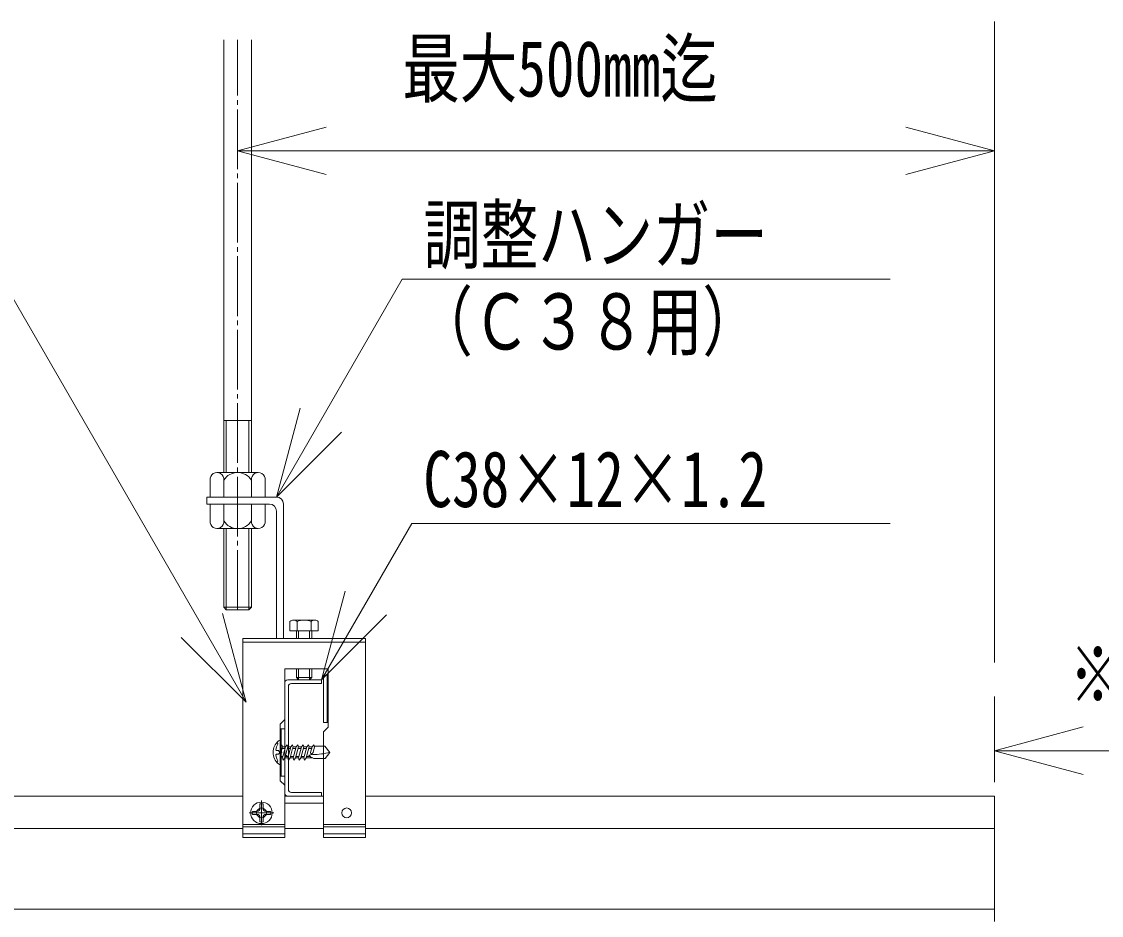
# Model space of a CAD drawing. Units: millimetres, scale not verified. Extents: x -205 to 205, y -142 to 142.
# Drawn here: x 53.14 to 88.41, y 53.38 to 82.58 of the extents above; entities that cross this region are included whole.
import ezdxf
from ezdxf.enums import TextEntityAlignment as Align

# ---------------------------------------------------------------- set-up
doc = ezdxf.new("R2010")
doc.units = ezdxf.units.MM
doc.header["$LTSCALE"] = 0.25
doc.linetypes.add('USER3', pattern=[9.6, 7.8, -0.6, 0.6, -0.6])
doc.layers.add('0-1_0-0 基本', color=7, linetype='Continuous', lineweight=18)
doc.layers.add('0-3_0-2 インサート', color=7, linetype='Continuous', lineweight=18)
doc.styles.add('ＭＳ ゴシック', font='')
doc.styles.get('ＭＳ ゴシック').set_extended_font_data('MS Gothic')

msp = doc.modelspace()

# ---------------------------------------------------------------- linework, layer by layer
at = {"layer": '0-1_0-0 基本'}
for p, q in [((59.7485, 69.5488), (59.7485, 81.9799)), ((60.6485, 69.5488), (60.6485, 81.9799)), ((60.5695, 69.5488), (59.7495, 69.5488)), ((59.7495, 69.5488), (59.7495, 67.8485)), ((59.8295, 69.5488), (59.8295, 67.8485)), ((60.5695, 69.5488), (60.6495, 69.5488)), ((60.5695, 69.5488), (60.5695, 67.8485)), ((60.6495, 69.5488), (60.6495, 67.8485)), ((59.5245, 67.8485), (60.8745, 67.8485)), ((59.2995, 67.646), (59.2995, 67.0485)), ((59.7495, 67.5985), (59.7495, 67.0485)), ((60.6495, 67.5985), (60.6495, 67.0485)), ((61.0995, 67.646), (61.0995, 67.0485)), ((59.1995, 67.0485), (59.1995, 66.8185)), ((61.4695, 67.0485), (59.1995, 67.0485)), ((59.1995, 66.8185), (61.2395, 66.8185)), ((59.2995, 66.221), (59.2995, 66.8185)), ((59.7495, 66.2685), (59.7495, 66.8185)), ((60.6495, 66.2685), (60.6495, 66.8185)), ((61.0995, 66.221), (61.0995, 66.8185)), ((61.6995, 62.4299), (61.6995, 66.8185)), ((61.4695, 66.5885), (61.4695, 62.4299)), ((59.5245, 66.0185), (60.8745, 66.0185)), ((59.7495, 63.4518), (59.7495, 66.0185)), ((59.8295, 63.3618), (59.8295, 66.0185)), ((60.5695, 63.3618), (60.5695, 66.0185)), ((60.6495, 63.4518), (60.6495, 66.0185)), ((59.7495, 63.4518), (60.6495, 63.4518)), ((60.5695, 63.3618), (60.6495, 63.4518)), ((62.0261, 63.0299), (62.7189, 63.0299)), ((62.1416, 62.9799), (62.1416, 62.6799)), ((62.6034, 62.9799), (62.6034, 62.6799)), ((62.8344, 62.9799), (62.8344, 62.6799)), ((62.3725, 62.4299), (60.3725, 62.4299)), ((60.3725, 62.4299), (60.3725, 55.9299)), ((62.1225, 62.6799), (62.1225, 62.4299)), ((62.1925, 62.6799), (62.1925, 62.4299)), ((62.3725, 62.4299), (64.3725, 62.4299)), ((62.5525, 62.6799), (62.5525, 62.4299)), ((62.6225, 62.6799), (62.6225, 62.4299)), ((64.3725, 62.4299), (64.3725, 55.9299)), ((62.3725, 62.3099), (60.3725, 62.3099)), ((62.3725, 62.3099), (64.3725, 62.3099)), ((61.7375, 61.4299), (62.3725, 61.4299)), ((62.1225, 61.4299), (62.1225, 61.1499)), ((62.1925, 61.4299), (62.1925, 61.0799)), ((63.1575, 61.4299), (62.3725, 61.4299)), ((62.5525, 61.4299), (62.5525, 61.0799)), ((63.1575, 59.5299), (63.1575, 61.4299)), ((61.8373, 61.0774), (62.9373, 61.0774)), ((62.1925, 61.0799), (62.1225, 61.1499)), ((62.1925, 61.2658), (62.1925, 61.0799)), ((62.5525, 61.2658), (62.5525, 61.0799)), ((62.5525, 61.0799), (62.6225, 61.1499)), ((63.1575, 61.2299), (63.0075, 61.2299)), ((63.0075, 59.6799), (63.0075, 61.2299)), ((63.1275, 59.6799), (63.1275, 61.2299)), ((61.7373, 57.3774), (61.7373, 60.9774)), ((61.8573, 57.4974), (61.8573, 60.8574)), ((61.5875, 57.7799), (61.5875, 59.6299)), ((63.0075, 59.6799), (63.1575, 59.6799)), ((61.5875, 59.4799), (61.7375, 59.4799)), ((61.6175, 57.9299), (61.6175, 59.4799)), ((61.7375, 57.9299), (61.7375, 59.4799)), ((63.1575, 59.5299), (63.0075, 59.3799)), ((63.0075, 59.3799), (63.0075, 55.9299)), ((61.6175, 58.3161), (61.6175, 59.0937)), ((61.6426, 58.9549), (61.6175, 58.924)), ((61.6621, 58.8831), (61.6426, 58.9549)), ((61.8175, 58.9549), (61.7595, 58.8831)), ((61.8371, 58.8831), (61.8175, 58.9549)), ((61.9974, 58.9365), (61.9924, 58.9549)), ((62.012, 58.8831), (61.9974, 58.9365)), ((62.1674, 58.9549), (62.1093, 58.8831)), ((62.187, 58.8831), (62.1674, 58.9549)), ((62.3424, 58.9549), (62.2843, 58.8831)), ((62.3619, 58.8831), (62.3424, 58.9549)), ((62.5173, 58.9549), (62.4593, 58.8831)), ((62.5369, 58.8831), (62.5173, 58.9549)), ((62.6922, 58.9549), (62.6342, 58.8831)), ((62.7118, 58.8831), (62.6922, 58.9549)), ((62.7075, 58.9091), (63.054, 58.9091)), ((63.054, 58.9091), (63.2171, 58.7049)), ((61.5306, 58.7649), (61.4634, 58.7649)), ((61.5306, 58.6449), (61.4634, 58.6449)), ((61.6621, 58.8831), (61.6175, 58.7166)), ((61.6175, 58.7299), (61.6425, 58.7049)), ((61.6175, 58.6799), (61.6425, 58.7049)), ((61.6762, 58.5725), (61.6175, 58.5725)), ((61.7472, 58.8374), (61.6499, 58.8374)), ((61.7595, 58.8831), (61.6621, 58.8831)), ((61.7595, 58.8831), (61.664, 58.5267)), ((61.8371, 58.8831), (61.7416, 58.5267)), ((61.8512, 58.5725), (61.7538, 58.5725)), ((61.8175, 58.6049), (61.7675, 58.6049)), ((61.9221, 58.8374), (61.8248, 58.8374)), ((61.9344, 58.8831), (61.8371, 58.8831)), ((61.9974, 58.8286), (61.9165, 58.5267)), ((61.9974, 58.5725), (61.9288, 58.5725)), ((62.0261, 58.5725), (61.9974, 58.5725)), ((62.0971, 58.8374), (61.9997, 58.8374)), ((62.012, 58.8831), (62.0042, 58.854)), ((62.1093, 58.8831), (62.012, 58.8831)), ((62.1093, 58.8831), (62.0138, 58.5267)), ((62.187, 58.8831), (62.0915, 58.5267)), ((62.2011, 58.5725), (62.1038, 58.5725)), ((62.272, 58.8374), (62.1747, 58.8374)), ((62.2843, 58.8831), (62.187, 58.8831)), ((62.2843, 58.8831), (62.1888, 58.5267)), ((62.3619, 58.8831), (62.2664, 58.5267)), ((62.376, 58.5725), (62.2787, 58.5725)), ((62.447, 58.8374), (62.3496, 58.8374)), ((62.4593, 58.8831), (62.3619, 58.8831)), ((62.4593, 58.8831), (62.3638, 58.5267)), ((62.5369, 58.8831), (62.4414, 58.5267)), ((62.57, 58.5724), (62.4536, 58.5725)), ((62.622, 58.8374), (62.5246, 58.8374)), ((62.5247, 58.6154), (62.6567, 58.6395)), ((62.6342, 58.8831), (62.5369, 58.8831)), ((62.6342, 58.8831), (62.5863, 58.7044)), ((62.6059, 58.6327), (62.5863, 58.7044)), ((62.664, 58.7044), (62.6059, 58.6327)), ((62.7118, 58.8831), (62.664, 58.7044)), ((63.062, 58.5067), (63.2169, 58.7049)), ((61.664, 58.5267), (61.6175, 58.5267)), ((61.6835, 58.455), (61.664, 58.5267)), ((61.7416, 58.5267), (61.6835, 58.455)), ((61.8389, 58.5267), (61.7416, 58.5267)), ((61.8585, 58.455), (61.8389, 58.5267)), ((61.9165, 58.5267), (61.8585, 58.455)), ((61.9974, 58.5267), (61.9165, 58.5267)), ((62.0138, 58.5267), (61.9997, 58.5267)), ((62.0334, 58.455), (62.0138, 58.5267)), ((62.0915, 58.5267), (62.0334, 58.455)), ((62.1888, 58.5267), (62.0915, 58.5267)), ((62.2084, 58.455), (62.1888, 58.5267)), ((62.2664, 58.5267), (62.2084, 58.455)), ((62.3638, 58.5267), (62.2664, 58.5267)), ((62.3834, 58.455), (62.3638, 58.5267)), ((62.4414, 58.5267), (62.3834, 58.455)), ((62.6524, 58.5267), (62.4414, 58.5267)), ((62.695, 58.5067), (63.062, 58.5067)), ((61.5875, 57.9299), (61.7375, 57.9299)), ((61.5875, 57.7799), (61.7375, 57.6299)), ((61.7375, 57.6299), (61.7375, 55.9299)), ((18.2725, 57.2799), (60.3725, 57.2799)), ((61.7375, 57.2799), (63.0075, 57.2799)), ((61.9573, 57.3974), (62.9373, 57.3974)), ((64.3725, 57.2799), (84.9225, 57.2799)), ((84.9225, 57.2799), (84.9225, 53.1799)), ((60.93, 56.8799), (60.93, 57.0257)), ((60.98, 56.3299), (60.98, 57.1299)), ((61.03, 56.8799), (61.03, 57.0257)), ((61.7375, 57.0485), (63.0075, 57.0485)), ((61.38, 56.7299), (60.58, 56.7299)), ((60.83, 56.7799), (60.6842, 56.7799)), ((60.83, 56.6799), (60.6842, 56.6799)), ((60.93, 56.4341), (60.93, 56.5799)), ((61.03, 56.4341), (61.03, 56.5799)), ((61.2758, 56.7799), (61.13, 56.7799)), ((61.2758, 56.6799), (61.13, 56.6799)), ((18.2725, 56.2199), (60.3725, 56.2199)), ((60.3725, 56.3517), (61.7375, 56.3517)), ((60.3725, 56.2746), (61.7375, 56.2746)), ((61.7375, 56.2199), (63.0075, 56.2199)), ((64.3725, 56.3517), (63.0075, 56.3517)), ((64.3725, 56.2746), (63.0075, 56.2746)), ((64.3725, 56.3517), (63.1725, 56.3517)), ((64.3725, 56.2746), (63.1725, 56.2746)), ((64.3725, 56.2199), (84.9225, 56.2199)), ((60.3725, 56.0499), (61.7375, 56.0499)), ((60.3725, 55.9299), (61.7375, 55.9299)), ((64.3725, 56.0499), (63.0075, 56.0499)), ((64.3725, 55.9299), (63.0075, 55.9299)), ((64.3725, 56.0499), (63.1725, 56.0499)), ((64.3725, 55.9299), (63.1725, 55.9299)), ((19.8825, 53.5799), (84.9225, 53.5799))]:
    msp.add_line(p, q, dxfattribs=at)
at = {"layer": '0-1_0-0 基本', "color": 4, "linetype": 'USER3'}
msp.add_line((60.1995, 63.3618), (60.1995, 81.9799), dxfattribs=at)
at = {"layer": '0-1_0-0 基本'}
for points in [[(59.7495, 63.4518), (59.8295, 63.3618), (60.5695, 63.3618)], [(61.9106, 62.9799), (61.9106, 62.6799), (62.8344, 62.6799)], [(61.5875, 59.6299), (61.7375, 59.7799), (61.7375, 61.4299)], [(62.6225, 61.4299), (62.6225, 61.1499), (62.1225, 61.1499)], [(61.9573, 60.9574), (62.9373, 60.9574), (62.9373, 61.0774)], [(61.9924, 58.9549), (61.9344, 58.8831), (61.8389, 58.5267)], [(62.5247, 58.6154), (62.5849, 58.5583), (62.695, 58.5067)], [(61.8373, 57.2774), (62.9373, 57.2774), (62.9373, 57.3974)]]:
    msp.add_lwpolyline(points, dxfattribs=at)
for centre, radius in [((60.98, 56.7299), 0.35), ((60.98, 56.7299), 0.16), ((63.765, 56.7299), 0.16)]:
    msp.add_circle(centre, radius, dxfattribs=at)
for centre, radius, start, end in [((59.5245, 67.6223), 0.2263, 353.97442, 186.02558), ((60.1995, 67.3185), 0.53, 31.89079, 148.10921), ((60.8745, 67.6223), 0.2263, 353.97442, 186.02558), ((61.4695, 66.8185), 0.23, 0, 90), ((61.2395, 66.5885), 0.23, 0, 90), ((59.5245, 66.2448), 0.2263, 173.97442, 6.02558), ((60.1995, 66.5485), 0.53, 211.89079, 328.10921), ((60.8745, 66.2448), 0.2263, 173.97442, 6.02558), ((62.0261, 62.8716), 0.1583, 43.17355, 136.82645), ((62.3725, 62.4716), 0.5583, 65.5673, 114.4327), ((62.7189, 62.8716), 0.1583, 43.17355, 136.82645), ((61.8373, 60.9774), 0.1, 90, 180), ((61.9573, 60.8574), 0.1, 90, 180), ((61.8618, 58.7049), 0.4999, 131.52902, 179.99995), ((61.9947, 58.7049), 0.5498, 150.07637, 171.66556), ((61.4752, 58.9826), 0.0431, 355.48814, 85.86568), ((61.6059, 58.9753), 0.1284, 89.82111, 126.01746), ((61.6059, 59.092), 0.0117, 8.18623, 90.98085), ((61.8618, 58.7049), 0.4999, 179.99995, 228.47899), ((61.4887, 58.7951), 0.0394, 195.35164, 229.88438), ((61.4887, 58.6148), 0.0394, 130.10379, 164.64825), ((61.9947, 58.7049), 0.5498, 188.33369, 209.92578), ((61.4948, 58.7049), 0.0699, 300.81566, 59.18424), ((62.6915, 60.7741), 2.1348, 269.06783, 284.2543), ((61.4752, 58.4273), 0.0431, 274.13362, 4.47853), ((61.6059, 58.4346), 0.1284, 234.00873, 270.08937), ((61.6059, 58.3179), 0.0117, 269.02011, 351.38429), ((61.9573, 57.4974), 0.1, 180, 270), ((61.8373, 57.3774), 0.1, 180, 270), ((60.83, 56.8799), 0.1, 270, 0), ((60.98, 56.7299), 0.3, 80.40593, 99.59407), ((61.13, 56.8799), 0.1, 180, 270), ((60.98, 56.7299), 0.3, 170.40593, 189.59407), ((60.83, 56.5799), 0.1, 0, 90), ((60.98, 56.7299), 0.3, 260.40593, 279.59407), ((61.13, 56.5799), 0.1, 90, 180), ((60.98, 56.7299), 0.3, 350.40593, 9.59407)]:
    msp.add_arc(centre, radius, start, end, dxfattribs=at)
at = {"layer": '0-3_0-2 インサート'}
for p, q in [((84.9225, 61.6427), (84.9225, 82.5799)), ((60.1995, 78.3579), (63.0972, 79.1343)), ((84.9225, 78.3579), (82.0247, 79.1343)), ((60.1995, 78.3579), (84.9225, 78.3579)), ((60.1995, 78.3579), (63.0972, 77.5814)), ((84.9225, 78.3579), (82.0247, 77.5814)), ((60.4813, 60.3424), (50.8332, 77.0534)), ((61.4695, 67.0485), (65.5779, 74.1645)), ((81.5142, 74.1645), (65.5779, 74.1645)), ((61.4695, 67.0485), (62.2459, 69.9463)), ((61.4695, 67.0485), (63.5908, 69.1699)), ((62.9373, 61.0774), (65.8856, 66.184)), ((81.5142, 66.184), (65.8856, 66.184)), ((62.9373, 61.0774), (63.7138, 63.9752)), ((60.4813, 60.3424), (59.7048, 63.2402)), ((62.9373, 61.0774), (65.0586, 63.1988)), ((60.4813, 60.3424), (58.36, 62.4638)), ((84.9225, 60.5359), (84.9225, 57.7296)), ((84.9225, 58.7589), (87.8203, 59.5354)), ((84.9225, 58.7589), (92.0498, 58.7589)), ((84.9225, 58.7589), (87.8203, 57.9825))]:
    msp.add_line(p, q, dxfattribs=at)

# ---------------------------------------------------------------- texts
at = {"layer": '0-3_0-2 インサート', "style": 'ＭＳ ゴシック', "width": 0.75}
for s, p in [('最大500mm迄', (65.5817, 79.5807)), ('調整ハンガー', (66.2677, 74.1505)), ('（Ｃ３８用）', (66.0071, 71.316)), ('C38×12×1.2', (66.2677, 66.17)), ('※', (87.3591, 59.784))]:
    msp.add_text(s, height=1.833, dxfattribs=at).set_placement(p, align=Align.BOTTOM_LEFT)

doc.saveas('drawing.dxf')
